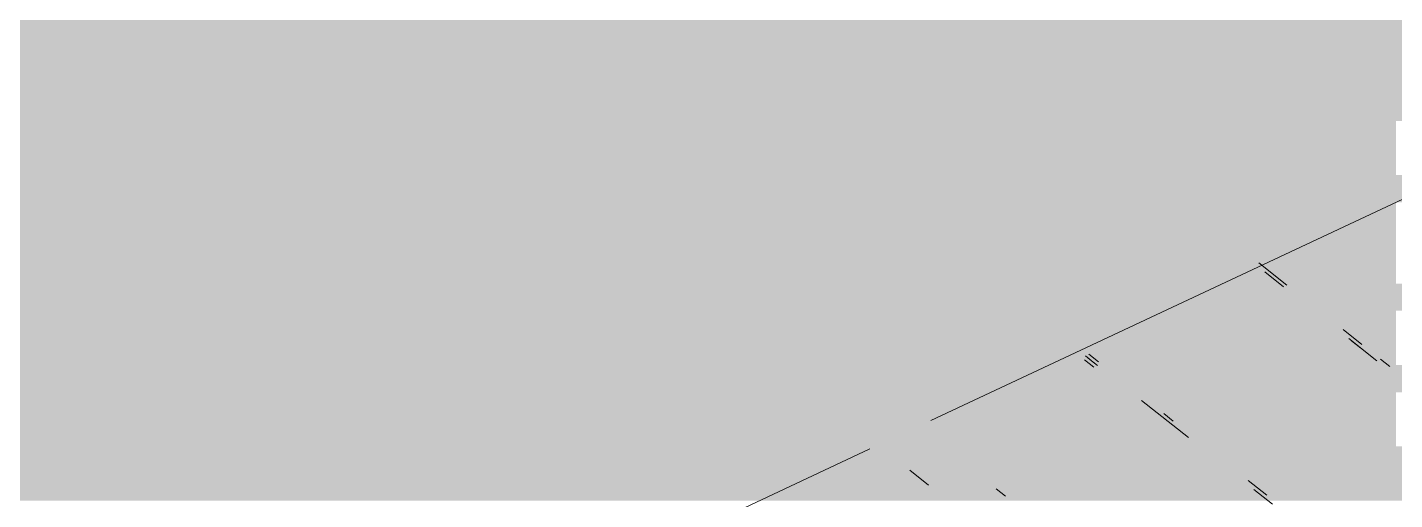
# Paper-space layout '03 3D Building and Roof' of a CAD drawing. Header units: millimetres. Extents: x 5 to 415, y 5 to 292.
# Drawn here: x 257.98 to 262.83, y 89.656 to 91.334 of the extents above; entities that cross this region are included whole.
import ezdxf

# ---------------------------------------------------------------- set-up
doc = ezdxf.new("R2010")
doc.units = ezdxf.units.MM
doc.layers.add('EXISTING', color=7, linetype='Continuous')
doc.layers.add('IMAGES', color=7, linetype='Continuous')

# ---------------------------------------------------------------- blocks, each defined once
blk = doc.blocks.new('SHEET_03')
at = {"layer": 'EXISTING', "color": 250, "lineweight": 9}
for p, q in [((261.1854, 89.9374), (264.9226, 91.6919)), ((262.4481, 90.4179), (262.3486, 90.4969)), ((262.3693, 90.4647), (262.4357, 90.412)), ((262.7137, 90.2072), (262.6473, 90.2598)), ((262.668, 90.2276), (262.7676, 90.1486)), ((262.7106, 90.1935), (262.6774, 90.2199)), ((261.7336, 90.1662), (261.7667, 90.1399)), ((261.7792, 90.1458), (261.746, 90.1721)), ((261.7636, 90.1263), (261.7304, 90.1526)), ((261.7761, 90.1322), (261.7429, 90.1585)), ((262.8133, 90.1282), (262.7801, 90.1545)), ((261.9327, 90.0082), (262.0987, 89.8765)), ((262.0448, 89.9351), (262.0116, 89.9614)), ((257.3087, 88.1174), (260.9688, 89.8357)), ((261.1104, 89.7603), (261.1768, 89.7077)), ((261.4501, 89.6683), (261.4169, 89.6946)), ((262.3768, 89.6717), (262.3104, 89.7243)), ((262.3311, 89.6921), (262.3975, 89.6395))]:
    blk.add_line(p, q, dxfattribs=at)
at = {"layer": 'IMAGES', "color": 7}
for points in [[(256.5709, 91.2906), (258.4982, 91.2906), (256.5709, 91.387), (258.4982, 91.387)], [(258.4982, 91.2906), (258.5945, 91.2906), (258.4982, 91.387), (258.5945, 91.387)], [(258.5945, 91.2906), (258.6909, 91.2906), (258.5945, 91.387), (258.6909, 91.387)], [(258.6909, 91.2906), (258.7873, 91.2906), (258.6909, 91.387), (258.7873, 91.387)], [(258.7873, 91.2906), (258.8836, 91.2906), (258.7873, 91.387), (258.8836, 91.387)], [(258.8836, 91.2906), (258.98, 91.2906), (258.8836, 91.387), (258.98, 91.387)], [(258.98, 91.2906), (263.7018, 91.2906), (258.98, 91.387), (263.7018, 91.387)], [(256.3782, 91.1942), (258.2091, 91.1942), (256.3782, 91.2906), (258.2091, 91.2906)], [(258.2091, 91.1942), (258.4982, 91.1942), (258.2091, 91.2906), (258.4982, 91.2906)], [(258.4982, 91.1942), (258.5945, 91.1942), (258.4982, 91.2906), (258.5945, 91.2906)], [(258.5945, 91.1942), (258.6909, 91.1942), (258.5945, 91.2906), (258.6909, 91.2906)], [(258.6909, 91.1942), (258.8836, 91.1942), (258.6909, 91.2906), (258.8836, 91.2906)], [(258.8836, 91.1942), (263.6055, 91.1942), (258.8836, 91.2906), (263.6055, 91.2906)], [(256.1855, 91.0978), (258.2091, 91.0978), (256.1855, 91.1942), (258.2091, 91.1942)], [(258.2091, 91.0978), (258.3055, 91.0978), (258.2091, 91.1942), (258.3055, 91.1942)], [(258.3055, 91.0978), (258.4018, 91.0978), (258.3055, 91.1942), (258.4018, 91.1942)], [(258.4018, 91.0978), (258.4982, 91.0978), (258.4018, 91.1942), (258.4982, 91.1942)], [(258.4982, 91.0978), (263.3164, 91.0978), (258.4982, 91.1942), (263.3164, 91.1942)], [(255.9927, 91.0014), (258.0164, 91.0014), (255.9927, 91.0978), (258.0164, 91.0978)], [(258.0164, 91.0014), (258.1127, 91.0014), (258.0164, 91.0978), (258.1127, 91.0978)], [(258.1127, 91.0014), (258.2091, 91.0014), (258.1127, 91.0978), (258.2091, 91.0978)], [(258.2091, 91.0014), (258.3055, 91.0014), (258.2091, 91.0978), (258.3055, 91.0978)], [(258.3055, 91.0014), (263.0273, 91.0014), (258.3055, 91.0978), (263.0273, 91.0978)], [(257.92, 90.905), (258.0164, 90.905), (257.92, 91.0014), (258.0164, 91.0014)], [(258.0164, 90.905), (258.1127, 90.905), (258.0164, 91.0014), (258.1127, 91.0014)], [(258.1127, 90.905), (262.8345, 90.905), (258.1127, 91.0014), (262.8345, 91.0014)], [(257.6309, 90.8086), (262.6418, 90.8086), (257.6309, 90.905), (262.6418, 90.905)], [(262.6418, 90.8086), (262.7382, 90.8086), (262.6418, 90.905), (262.7382, 90.905)], [(262.7382, 90.8086), (262.8345, 90.8086), (262.7382, 90.905), (262.8345, 90.905)], [(257.7273, 90.7122), (262.4491, 90.7122), (257.7273, 90.8086), (262.4491, 90.8086)], [(262.4491, 90.7122), (262.5455, 90.7122), (262.4491, 90.8086), (262.5455, 90.8086)], [(262.5455, 90.7122), (262.6418, 90.7122), (262.5455, 90.8086), (262.6418, 90.8086)], [(262.6418, 90.7122), (262.9309, 90.7122), (262.6418, 90.8086), (262.9309, 90.8086)], [(257.6309, 90.6158), (262.2564, 90.6158), (257.6309, 90.7122), (262.2564, 90.7122)], [(262.2564, 90.6158), (262.3527, 90.6158), (262.2564, 90.7122), (262.3527, 90.7122)], [(262.3527, 90.6158), (262.4491, 90.6158), (262.3527, 90.7122), (262.4491, 90.7122)], [(262.4491, 90.6158), (262.6418, 90.6158), (262.4491, 90.7122), (262.6418, 90.7122)], [(262.6418, 90.6158), (262.7382, 90.6158), (262.6418, 90.7122), (262.7382, 90.7122)], [(262.7382, 90.6158), (262.8345, 90.6158), (262.7382, 90.7122), (262.8345, 90.7122)], [(257.1491, 90.5194), (262.0636, 90.5194), (257.1491, 90.6158), (262.0636, 90.6158)], [(262.0636, 90.5194), (262.16, 90.5194), (262.0636, 90.6158), (262.16, 90.6158)], [(262.16, 90.5194), (262.2564, 90.5194), (262.16, 90.6158), (262.2564, 90.6158)], [(262.2564, 90.5194), (262.3527, 90.5194), (262.2564, 90.6158), (262.3527, 90.6158)], [(262.3527, 90.5194), (262.4491, 90.5194), (262.3527, 90.6158), (262.4491, 90.6158)], [(262.4491, 90.5194), (262.5455, 90.5194), (262.4491, 90.6158), (262.5455, 90.6158)], [(262.5455, 90.5194), (262.6418, 90.5194), (262.5455, 90.6158), (262.6418, 90.6158)], [(262.6418, 90.5194), (262.7382, 90.5194), (262.6418, 90.6158), (262.7382, 90.6158)], [(262.7382, 90.5194), (262.8345, 90.5194), (262.7382, 90.6158), (262.8345, 90.6158)], [(257.0527, 90.423), (261.8709, 90.423), (257.0527, 90.5194), (261.8709, 90.5194)], [(261.8709, 90.423), (261.9673, 90.423), (261.8709, 90.5194), (261.9673, 90.5194)], [(261.9673, 90.423), (262.0636, 90.423), (261.9673, 90.5194), (262.0636, 90.5194)], [(262.0636, 90.423), (262.16, 90.423), (262.0636, 90.5194), (262.16, 90.5194)], [(262.16, 90.423), (262.3527, 90.423), (262.16, 90.5194), (262.3527, 90.5194)], [(262.3527, 90.423), (262.4491, 90.423), (262.3527, 90.5194), (262.4491, 90.5194)], [(262.4491, 90.423), (262.5455, 90.423), (262.4491, 90.5194), (262.5455, 90.5194)], [(262.5455, 90.423), (262.6418, 90.423), (262.5455, 90.5194), (262.6418, 90.5194)], [(262.6418, 90.423), (262.8345, 90.423), (262.6418, 90.5194), (262.8345, 90.5194)], [(256.9564, 90.3266), (261.6782, 90.3266), (256.9564, 90.423), (261.6782, 90.423)], [(261.6782, 90.3266), (261.8709, 90.3266), (261.6782, 90.423), (261.8709, 90.423)], [(261.8709, 90.3266), (261.9673, 90.3266), (261.8709, 90.423), (261.9673, 90.423)], [(261.9673, 90.3266), (262.0636, 90.3266), (261.9673, 90.423), (262.0636, 90.423)], [(262.0636, 90.3266), (262.16, 90.3266), (262.0636, 90.423), (262.16, 90.423)], [(262.16, 90.3266), (262.2564, 90.3266), (262.16, 90.423), (262.2564, 90.423)], [(262.2564, 90.3266), (262.3527, 90.3266), (262.2564, 90.423), (262.3527, 90.423)], [(262.3527, 90.3266), (262.4491, 90.3266), (262.3527, 90.423), (262.4491, 90.423)], [(262.4491, 90.3266), (262.5455, 90.3266), (262.4491, 90.423), (262.5455, 90.423)], [(262.5455, 90.3266), (262.6418, 90.3266), (262.5455, 90.423), (262.6418, 90.423)], [(262.6418, 90.3266), (262.7382, 90.3266), (262.6418, 90.423), (262.7382, 90.423)], [(262.7382, 90.3266), (263.22, 90.3266), (262.7382, 90.423), (263.22, 90.423)], [(256.5709, 90.2302), (261.3891, 90.2302), (256.5709, 90.3266), (261.3891, 90.3266)], [(261.3891, 90.2302), (261.4855, 90.2302), (261.3891, 90.3266), (261.4855, 90.3266)], [(261.4855, 90.2302), (261.5818, 90.2302), (261.4855, 90.3266), (261.5818, 90.3266)], [(261.5818, 90.2302), (261.6782, 90.2302), (261.5818, 90.3266), (261.6782, 90.3266)], [(261.6782, 90.2302), (261.7745, 90.2302), (261.6782, 90.3266), (261.7745, 90.3266)], [(261.7745, 90.2302), (261.8709, 90.2302), (261.7745, 90.3266), (261.8709, 90.3266)], [(261.8709, 90.2302), (261.9673, 90.2302), (261.8709, 90.3266), (261.9673, 90.3266)], [(261.9673, 90.2302), (262.0636, 90.2302), (261.9673, 90.3266), (262.0636, 90.3266)], [(262.0636, 90.2302), (262.16, 90.2302), (262.0636, 90.3266), (262.16, 90.3266)], [(262.16, 90.2302), (262.2564, 90.2302), (262.16, 90.3266), (262.2564, 90.3266)], [(262.2564, 90.2302), (262.4491, 90.2302), (262.2564, 90.3266), (262.4491, 90.3266)], [(262.4491, 90.2302), (262.5455, 90.2302), (262.4491, 90.3266), (262.5455, 90.3266)], [(262.5455, 90.2302), (262.7382, 90.2302), (262.5455, 90.3266), (262.7382, 90.3266)], [(262.7382, 90.2302), (262.8345, 90.2302), (262.7382, 90.3266), (262.8345, 90.3266)], [(256.4745, 90.1338), (261.2927, 90.1338), (256.4745, 90.2302), (261.2927, 90.2302)], [(261.2927, 90.1338), (261.4855, 90.1338), (261.2927, 90.2302), (261.4855, 90.2302)], [(261.4855, 90.1338), (261.6782, 90.1338), (261.4855, 90.2302), (261.6782, 90.2302)], [(261.6782, 90.1338), (261.7745, 90.1338), (261.6782, 90.2302), (261.7745, 90.2302)], [(261.7745, 90.1338), (261.8709, 90.1338), (261.7745, 90.2302), (261.8709, 90.2302)], [(261.8709, 90.1338), (261.9673, 90.1338), (261.8709, 90.2302), (261.9673, 90.2302)], [(261.9673, 90.1338), (262.0636, 90.1338), (261.9673, 90.2302), (262.0636, 90.2302)], [(262.0636, 90.1338), (262.2564, 90.1338), (262.0636, 90.2302), (262.2564, 90.2302)], [(262.2564, 90.1338), (262.4491, 90.1338), (262.2564, 90.2302), (262.4491, 90.2302)], [(262.4491, 90.1338), (262.5455, 90.1338), (262.4491, 90.2302), (262.5455, 90.2302)], [(262.5455, 90.1338), (262.6418, 90.1338), (262.5455, 90.2302), (262.6418, 90.2302)], [(262.6418, 90.1338), (262.8345, 90.1338), (262.6418, 90.2302), (262.8345, 90.2302)], [(256.3782, 90.0374), (261.0036, 90.0374), (256.3782, 90.1338), (261.0036, 90.1338)], [(261.0036, 90.0374), (261.1, 90.0374), (261.0036, 90.1338), (261.1, 90.1338)], [(261.1, 90.0374), (261.1964, 90.0374), (261.1, 90.1338), (261.1964, 90.1338)], [(261.1964, 90.0374), (261.2927, 90.0374), (261.1964, 90.1338), (261.2927, 90.1338)], [(261.2927, 90.0374), (261.3891, 90.0374), (261.2927, 90.1338), (261.3891, 90.1338)], [(261.3891, 90.0374), (261.4855, 90.0374), (261.3891, 90.1338), (261.4855, 90.1338)], [(261.4855, 90.0374), (261.5818, 90.0374), (261.4855, 90.1338), (261.5818, 90.1338)], [(261.5818, 90.0374), (261.6782, 90.0374), (261.5818, 90.1338), (261.6782, 90.1338)], [(261.6782, 90.0374), (261.8709, 90.0374), (261.6782, 90.1338), (261.8709, 90.1338)], [(261.8709, 90.0374), (261.9673, 90.0374), (261.8709, 90.1338), (261.9673, 90.1338)], [(261.9673, 90.0374), (262.0636, 90.0374), (261.9673, 90.1338), (262.0636, 90.1338)], [(262.0636, 90.0374), (262.5455, 90.0374), (262.0636, 90.1338), (262.5455, 90.1338)], [(262.5455, 90.0374), (262.6418, 90.0374), (262.5455, 90.1338), (262.6418, 90.1338)], [(262.6418, 90.0374), (262.7382, 90.0374), (262.6418, 90.1338), (262.7382, 90.1338)], [(262.7382, 90.0374), (262.9309, 90.0374), (262.7382, 90.1338), (262.9309, 90.1338)], [(255.9927, 89.941), (260.8109, 89.941), (255.9927, 90.0374), (260.8109, 90.0374)], [(260.8109, 89.941), (261.0036, 89.941), (260.8109, 90.0374), (261.0036, 90.0374)], [(261.0036, 89.941), (261.1, 89.941), (261.0036, 90.0374), (261.1, 90.0374)], [(261.1, 89.941), (261.1964, 89.941), (261.1, 90.0374), (261.1964, 90.0374)], [(261.1964, 89.941), (261.2927, 89.941), (261.1964, 90.0374), (261.2927, 90.0374)], [(261.2927, 89.941), (261.3891, 89.941), (261.2927, 90.0374), (261.3891, 90.0374)], [(261.3891, 89.941), (261.4855, 89.941), (261.3891, 90.0374), (261.4855, 90.0374)], [(261.4855, 89.941), (261.5818, 89.941), (261.4855, 90.0374), (261.5818, 90.0374)], [(261.5818, 89.941), (261.6782, 89.941), (261.5818, 90.0374), (261.6782, 90.0374)], [(261.6782, 89.941), (261.7745, 89.941), (261.6782, 90.0374), (261.7745, 90.0374)], [(261.7745, 89.941), (261.8709, 89.941), (261.7745, 90.0374), (261.8709, 90.0374)], [(261.8709, 89.941), (262.0636, 89.941), (261.8709, 90.0374), (262.0636, 90.0374)], [(262.0636, 89.941), (262.16, 89.941), (262.0636, 90.0374), (262.16, 90.0374)], [(262.16, 89.941), (262.7382, 89.941), (262.16, 90.0374), (262.7382, 90.0374)], [(262.7382, 89.941), (262.8345, 89.941), (262.7382, 90.0374), (262.8345, 90.0374)], [(255.8, 89.8446), (260.5218, 89.8446), (255.8, 89.941), (260.5218, 89.941)], [(260.5218, 89.8446), (260.6182, 89.8446), (260.5218, 89.941), (260.6182, 89.941)], [(260.6182, 89.8446), (260.7145, 89.8446), (260.6182, 89.941), (260.7145, 89.941)], [(260.7145, 89.8446), (260.8109, 89.8446), (260.7145, 89.941), (260.8109, 89.941)], [(260.8109, 89.8446), (260.9073, 89.8446), (260.8109, 89.941), (260.9073, 89.941)], [(260.9073, 89.8446), (261.0036, 89.8446), (260.9073, 89.941), (261.0036, 89.941)], [(261.0036, 89.8446), (261.1, 89.8446), (261.0036, 89.941), (261.1, 89.941)], [(261.1, 89.8446), (261.1964, 89.8446), (261.1, 89.941), (261.1964, 89.941)], [(261.1964, 89.8446), (261.2927, 89.8446), (261.1964, 89.941), (261.2927, 89.941)], [(261.2927, 89.8446), (261.3891, 89.8446), (261.2927, 89.941), (261.3891, 89.941)], [(261.3891, 89.8446), (261.4855, 89.8446), (261.3891, 89.941), (261.4855, 89.941)], [(261.4855, 89.8446), (261.5818, 89.8446), (261.4855, 89.941), (261.5818, 89.941)], [(261.5818, 89.8446), (261.8709, 89.8446), (261.5818, 89.941), (261.8709, 89.941)], [(261.8709, 89.8446), (261.9673, 89.8446), (261.8709, 89.941), (261.9673, 89.941)], [(261.9673, 89.8446), (262.16, 89.8446), (261.9673, 89.941), (262.16, 89.941)], [(262.16, 89.8446), (262.2564, 89.8446), (262.16, 89.941), (262.2564, 89.941)], [(262.2564, 89.8446), (262.3527, 89.8446), (262.2564, 89.941), (262.3527, 89.941)], [(262.3527, 89.8446), (262.8345, 89.8446), (262.3527, 89.941), (262.8345, 89.941)], [(255.7036, 89.7482), (260.4255, 89.7482), (255.7036, 89.8446), (260.4255, 89.8446)], [(260.4255, 89.7482), (260.5218, 89.7482), (260.4255, 89.8446), (260.5218, 89.8446)], [(260.5218, 89.7482), (260.6182, 89.7482), (260.5218, 89.8446), (260.6182, 89.8446)], [(260.6182, 89.7482), (260.7145, 89.7482), (260.6182, 89.8446), (260.7145, 89.8446)], [(260.7145, 89.7482), (260.8109, 89.7482), (260.7145, 89.8446), (260.8109, 89.8446)], [(260.8109, 89.7482), (260.9073, 89.7482), (260.8109, 89.8446), (260.9073, 89.8446)], [(260.9073, 89.7482), (261.0036, 89.7482), (260.9073, 89.8446), (261.0036, 89.8446)], [(261.0036, 89.7482), (261.2927, 89.7482), (261.0036, 89.8446), (261.2927, 89.8446)], [(261.2927, 89.7482), (261.3891, 89.7482), (261.2927, 89.8446), (261.3891, 89.8446)], [(261.3891, 89.7482), (261.4855, 89.7482), (261.3891, 89.8446), (261.4855, 89.8446)], [(261.4855, 89.7482), (262.0636, 89.7482), (261.4855, 89.8446), (262.0636, 89.8446)], [(262.0636, 89.7482), (262.16, 89.7482), (262.0636, 89.8446), (262.16, 89.8446)], [(262.16, 89.7482), (262.2564, 89.7482), (262.16, 89.8446), (262.2564, 89.8446)], [(262.2564, 89.7482), (262.3527, 89.7482), (262.2564, 89.8446), (262.3527, 89.8446)], [(262.3527, 89.7482), (262.9309, 89.7482), (262.3527, 89.8446), (262.9309, 89.8446)], [(255.4145, 89.6518), (260.3291, 89.6518), (255.4145, 89.7482), (260.3291, 89.7482)], [(260.3291, 89.6518), (260.4255, 89.6518), (260.3291, 89.7482), (260.4255, 89.7482)], [(260.4255, 89.6518), (260.5218, 89.6518), (260.4255, 89.7482), (260.5218, 89.7482)], [(260.5218, 89.6518), (260.7145, 89.6518), (260.5218, 89.7482), (260.7145, 89.7482)], [(260.7145, 89.6518), (260.8109, 89.6518), (260.7145, 89.7482), (260.8109, 89.7482)], [(260.8109, 89.6518), (260.9073, 89.6518), (260.8109, 89.7482), (260.9073, 89.7482)], [(260.9073, 89.6518), (261.0036, 89.6518), (260.9073, 89.7482), (261.0036, 89.7482)], [(261.0036, 89.6518), (261.1, 89.6518), (261.0036, 89.7482), (261.1, 89.7482)], [(261.1, 89.6518), (261.1964, 89.6518), (261.1, 89.7482), (261.1964, 89.7482)], [(261.1964, 89.6518), (261.2927, 89.6518), (261.1964, 89.7482), (261.2927, 89.7482)], [(261.2927, 89.6518), (261.3891, 89.6518), (261.2927, 89.7482), (261.3891, 89.7482)], [(261.3891, 89.6518), (261.4855, 89.6518), (261.3891, 89.7482), (261.4855, 89.7482)], [(261.4855, 89.6518), (261.5818, 89.6518), (261.4855, 89.7482), (261.5818, 89.7482)], [(261.5818, 89.6518), (261.6782, 89.6518), (261.5818, 89.7482), (261.6782, 89.7482)], [(261.6782, 89.6518), (262.0636, 89.6518), (261.6782, 89.7482), (262.0636, 89.7482)], [(262.0636, 89.6518), (262.16, 89.6518), (262.0636, 89.7482), (262.16, 89.7482)], [(262.16, 89.6518), (262.2564, 89.6518), (262.16, 89.7482), (262.2564, 89.7482)], [(262.2564, 89.6518), (262.4491, 89.6518), (262.2564, 89.7482), (262.4491, 89.7482)], [(262.4491, 89.6518), (262.5455, 89.6518), (262.4491, 89.7482), (262.5455, 89.7482)], [(262.5455, 89.6518), (263.1236, 89.6518), (262.5455, 89.7482), (263.1236, 89.7482)]]:
    blk.add_solid(points, dxfattribs=at)

psp = doc.layouts.new('03 3D Building and Roof')

# ---------------------------------------------------------------- block references
psp.add_blockref('SHEET_03', (0, 0))

doc.saveas('drawing.dxf')
